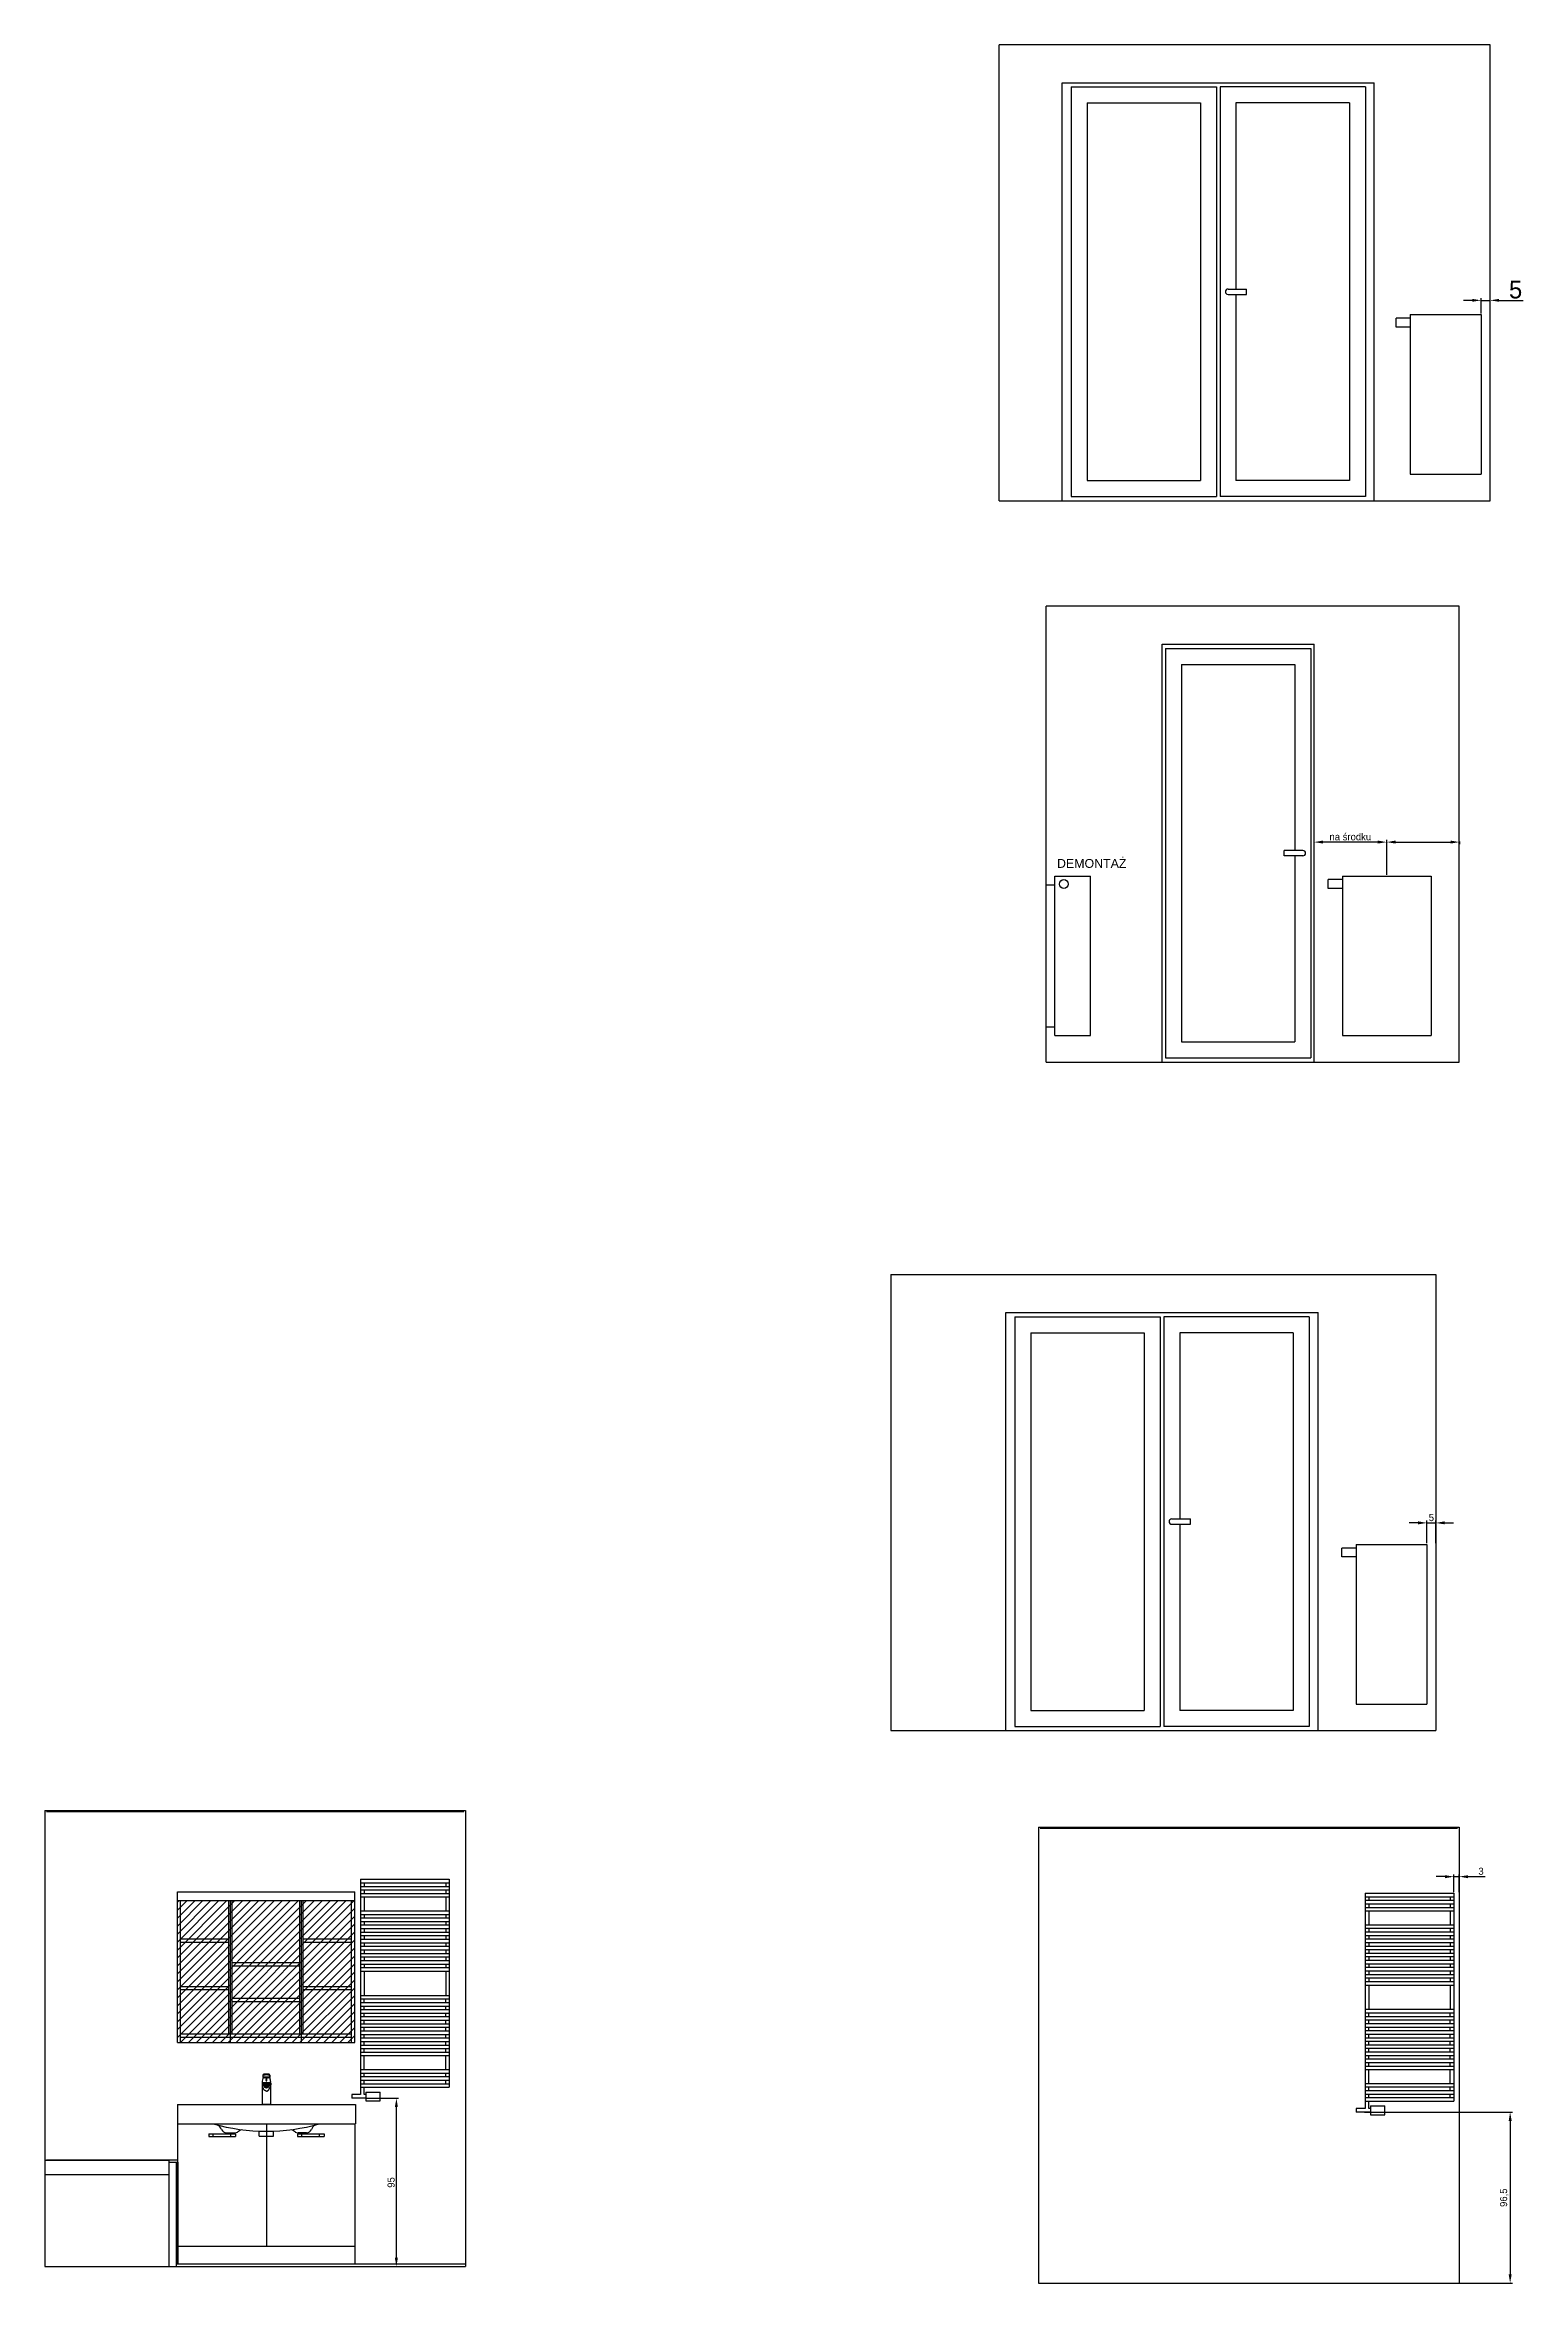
# Model space of a CAD drawing. Header units: millimetres. Extents: x 976 to 9349, y -1578 to 2211.
# Drawn here: x 976 to 1810, y 755 to 2017 of the extents above; entities that cross this region are included whole.
import ezdxf

# ---------------------------------------------------------------- set-up
doc = ezdxf.new("R2010")
doc.units = ezdxf.units.MM
for name, color, linetype in [('Grzejniki', 12, 'Continuous'), ('Meble', 42, 'Continuous'), ('Meble wnętrze', 52, 'Continuous'), ('Okna', 7, 'Continuous'), ('Płytki', 254, 'Continuous'), ('Usunięte', 10, 'Continuous'), ('Wbudowane', 175, 'Continuous'), ('Ściany', 7, 'Continuous')]:
    doc.layers.add(name, color=color, linetype=linetype)
doc.dimstyles.new('ISO-25', dxfattribs={"dimtxt": 4, "dimasz": 5, "dimexe": 1.25, "dimexo": 0.625, "dimgap": 1, "dimtad": 1, "dimtxsty": 'Standard', "dimcen": 2.5, "dimadec": 0, "dimazin": 0, "dimtfac": 1, "dimtmove": 0, "dimatfit": 3, "dimfxl": 1, "dimarcsym": 0})

# ---------------------------------------------------------------- blocks, each defined once
blk = doc.blocks.new('Z$W@#1655')
for p, q in [((0, 231), (0, 0)), ((0, 231), (82, 231)), ((82, 231), (82, 0)), ((84, 231), (84, 0)), ((166, 231), (84, 231)), ((166, 231), (166, 0)), ((9, 222), (73, 222)), ((9, 222), (9, 9)), ((73, 222), (73, 9)), ((93, 222), (93, 117)), ((157, 222), (93, 222)), ((157, 222), (157, 9)), ((88.5, 117), (99, 117)), ((88.5, 114), (99, 114)), ((93, 114), (93, 9)), ((99, 114), (99, 117)), ((0, 0), (82, 0)), ((9, 9), (73, 9)), ((166, 0), (84, 0)), ((157, 9), (93, 9))]:
    blk.add_line(p, q)
blk.add_arc((88.5, 115.5), 1.5, 90, 270)
blk = doc.blocks.new('Z$W@#3602')
for p, q in [((8, 90), (8, 0)), ((8, 90), (48, 90)), ((48, 90), (48, 0)), ((8, 88), (0, 88)), ((0, 83), (0, 88)), ((8, 83), (0, 83)), ((8, 0), (48, 0))]:
    blk.add_line(p, q)
blk = doc.blocks.new('*D40')
at = {"color": 0, "lineweight": -2}
for p, q in [((1780.9, 1873.2), (1775.9, 1873.2)), ((1785.9, 1865.8), (1785.9, 1874.5)), ((1785.9, 1873.2), (1790.9, 1873.2)), ((1790.9, 1865.8), (1790.9, 1874.5)), ((1795.9, 1873.2), (1809.6, 1873.2))]:
    blk.add_line(p, q, dxfattribs=at)
at = {"color": 0}
for points in [[(1780.9, 1872.4), (1780.9, 1874), (1785.9, 1873.2)], [(1795.9, 1874), (1795.9, 1872.4), (1790.9, 1873.2)]]:
    blk.add_solid(points, dxfattribs=at)
at = {"layer": 'Defpoints', "color": 0}
for p in [(1790.9, 1873.2), (1785.9, 1865.2), (1790.9, 1865.2)]:
    blk.add_point(p, dxfattribs=at)
at = {"color": 0, "insert": (1805.3, 1879.2), "char_height": 10, "attachment_point": 5}
blk.add_mtext('5', dxfattribs=at)
blk = doc.blocks.new('Z$W@#32591')
for p, q in [((0, 231), (0, 0)), ((0, 231), (82, 231)), ((82, 231), (82, 0)), ((9, 222), (73, 222)), ((9, 222), (9, 9)), ((73, 222), (73, 117)), ((67, 114), (67, 117)), ((77.5, 117), (67, 117)), ((77.5, 114), (67, 114)), ((73, 114), (73, 9)), ((0, 0), (82, 0)), ((9, 9), (73, 9))]:
    blk.add_line(p, q)
blk.add_arc((77.5, 115.5), 1.5, 270, 90)
blk = doc.blocks.new('Z$W@#27701')
for p, q in [((8, 90), (8, 0)), ((8, 90), (58, 90)), ((58, 90), (58, 0)), ((8, 88), (0, 88)), ((0, 83), (0, 88)), ((8, 83), (0, 83)), ((8, 0), (58, 0))]:
    blk.add_line(p, q)
blk = doc.blocks.new('*D56')
at = {"layer": 'Defpoints', "color": 0}
for p in [(1691.7, 1567.6), (1691.7, 1567.3), (1732.6, 1548.5)]:
    blk.add_point(p, dxfattribs=at)
at = {"layer": 'Płytki', "color": 0, "lineweight": -2}
for p, q in [((1691.7, 1567.9), (1691.7, 1568.9)), ((1727.6, 1567.6), (1696.7, 1567.6)), ((1732.6, 1549.1), (1732.6, 1568.9))]:
    blk.add_line(p, q, dxfattribs=at)
at = {"layer": 'Płytki', "color": 0}
for points in [[(1696.7, 1568.5), (1696.7, 1566.8), (1691.7, 1567.6)], [(1727.6, 1566.8), (1727.6, 1568.5), (1732.6, 1567.6)]]:
    blk.add_solid(points, dxfattribs=at)
at = {"layer": 'Płytki', "color": 0, "insert": (1712.1, 1570.6), "char_height": 4, "attachment_point": 5}
blk.add_mtext('na środku', dxfattribs=at)
blk = doc.blocks.new('Z$W@#900')
for p, q in [((5, 90), (25, 90)), ((5, 0), (5, 90)), ((25, 0), (25, 90)), ((0, 85), (5, 85)), ((0, 5), (5, 5)), ((5, 0), (25, 0))]:
    blk.add_line(p, q)
blk.add_circle((10, 85.5), 2.5)
blk = doc.blocks.new('Z$W@#4041')
for p, q in [((0, 231), (0, 0)), ((0, 231), (82, 231)), ((82, 231), (82, 0)), ((84, 231), (84, 0)), ((166, 231), (84, 231)), ((166, 231), (166, 0)), ((9, 222), (73, 222)), ((9, 222), (9, 9)), ((73, 222), (73, 9)), ((93, 222), (93, 117)), ((157, 222), (93, 222)), ((157, 222), (157, 9)), ((88.5, 117), (99, 117)), ((88.5, 114), (99, 114)), ((93, 114), (93, 9)), ((99, 114), (99, 117)), ((0, 0), (82, 0)), ((9, 9), (73, 9)), ((166, 0), (84, 0)), ((157, 9), (93, 9))]:
    blk.add_line(p, q)
blk.add_arc((88.5, 115.5), 1.5, 90, 270)
blk = doc.blocks.new('Z$W@#467')
for p, q in [((0, 257.2), (307.4, 257.2)), ((0, 257.2), (0, 0)), ((307.4, 257.2), (307.4, 0)), ((65, 0), (65, 235.8)), ((65, 235.8), (241, 235.8)), ((241, 0), (241, 235.8)), ((0, 0), (307.4, 0))]:
    blk.add_line(p, q)
blk = doc.blocks.new('*D78')
at = {"color": 0, "lineweight": -2}
for p, q in [((1750.3, 1183.6), (1745.3, 1183.6)), ((1755.3, 1172.1), (1755.3, 1184.9)), ((1755.3, 1183.6), (1760.3, 1183.6)), ((1760.3, 1172.1), (1760.3, 1184.9)), ((1765.3, 1183.6), (1770.3, 1183.6))]:
    blk.add_line(p, q, dxfattribs=at)
at = {"color": 0}
for points in [[(1750.3, 1182.8), (1750.3, 1184.5), (1755.3, 1183.6)], [(1765.3, 1184.5), (1765.3, 1182.8), (1760.3, 1183.6)]]:
    blk.add_solid(points, dxfattribs=at)
at = {"layer": 'Defpoints', "color": 0}
for p in [(1760.3, 1183.6), (1755.3, 1171.5), (1760.3, 1171.5)]:
    blk.add_point(p, dxfattribs=at)
at = {"color": 0, "insert": (1757.8, 1186.6), "char_height": 4, "attachment_point": 5}
blk.add_mtext('5', dxfattribs=at)
blk = doc.blocks.new('Z$W@#24350')
for p, q in [((5, 125), (5, 3.5)), ((5, 125), (55, 125)), ((5, 123), (55, 123)), ((5, 121), (55, 121)), ((5, 119), (55, 119)), ((5, 117), (55, 117)), ((5, 115), (55, 115)), ((5, 115), (55, 115)), ((7, 123), (7, 121)), ((7, 119), (7, 117)), ((7, 115), (7, 107.2)), ((53, 123), (53, 121)), ((53, 119), (53, 117)), ((53, 115), (53, 107.2)), ((55, 125), (55, 7.7)), ((5, 107.2), (55, 107.2)), ((5, 105.2), (55, 105.2)), ((5, 103.2), (55, 103.2)), ((5, 101.2), (55, 101.2)), ((7, 105.2), (7, 103.2)), ((7, 101.2), (7, 99.2)), ((53, 105.2), (53, 103.2)), ((53, 101.2), (53, 99.2)), ((5, 99.2), (55, 99.2)), ((5, 97.2), (55, 97.2)), ((5, 97.2), (55, 97.2)), ((5, 95.2), (55, 95.2)), ((5, 93.2), (55, 93.2)), ((5, 91.2), (55, 91.2)), ((5, 89.2), (55, 89.2)), ((5, 89.2), (55, 89.2)), ((7, 97.2), (7, 95.2)), ((7, 93.2), (7, 91.2)), ((7, 89.2), (7, 87.2)), ((53, 97.2), (53, 95.2)), ((53, 93.2), (53, 91.2)), ((53, 89.2), (53, 87.2)), ((5, 87.2), (55, 87.2)), ((5, 85.2), (55, 85.2)), ((5, 83.2), (55, 83.2)), ((5, 81.2), (55, 81.2)), ((5, 81.2), (55, 81.2)), ((5, 79.2), (55, 79.2)), ((5, 77.2), (55, 77.2)), ((7, 85.2), (7, 83.2)), ((7, 81.2), (7, 79.2)), ((7, 77.2), (7, 75.2)), ((53, 85.2), (53, 83.2)), ((53, 81.2), (53, 79.2)), ((53, 77.2), (53, 75.2)), ((5, 75.2), (55, 75.2)), ((5, 73.2), (55, 73.2)), ((7, 73.2), (7, 59.5)), ((53, 73.2), (53, 59.5)), ((5, 59.5), (55, 59.5)), ((5, 57.5), (55, 57.5)), ((5, 55.5), (55, 55.5)), ((5, 53.5), (55, 53.5)), ((5, 51.5), (55, 51.5)), ((5, 51.5), (55, 51.5)), ((7, 55.5), (7, 57.5)), ((7, 51.5), (7, 53.5)), ((53, 55.5), (53, 57.5)), ((53, 51.5), (53, 53.5)), ((5, 49.5), (55, 49.5)), ((5, 47.5), (55, 47.5)), ((5, 45.5), (55, 45.5)), ((5, 43.5), (55, 43.5)), ((5, 43.5), (55, 43.5)), ((5, 41.5), (55, 41.5)), ((5, 39.5), (55, 39.5)), ((7, 47.5), (7, 49.5)), ((7, 43.5), (7, 45.5)), ((7, 39.5), (7, 41.5)), ((53, 47.5), (53, 49.5)), ((53, 43.5), (53, 45.5)), ((53, 39.5), (53, 41.5)), ((5, 37.5), (55, 37.5)), ((5, 35.5), (55, 35.5)), ((5, 35.5), (55, 35.5)), ((5, 33.5), (55, 33.5)), ((5, 31.5), (55, 31.5)), ((5, 29.5), (55, 29.5)), ((5, 27.5), (55, 27.5)), ((5, 25.5), (55, 25.5)), ((7, 35.5), (7, 37.5)), ((7, 31.5), (7, 33.5)), ((7, 27.5), (7, 29.5)), ((7, 17.7), (7, 25.5)), ((53, 35.5), (53, 37.5)), ((53, 31.5), (53, 33.5)), ((53, 27.5), (53, 29.5)), ((53, 17.7), (53, 25.5)), ((5, 17.7), (55, 17.7)), ((5, 17.7), (55, 17.7)), ((5, 15.7), (55, 15.7)), ((5, 13.7), (55, 13.7)), ((7, 13.7), (7, 15.7)), ((53, 13.7), (53, 15.7)), ((0, 3.5), (0, 1.5)), ((5, 3.5), (0, 3.5)), ((8, 1.5), (0, 1.5)), ((5, 11.7), (55, 11.7)), ((5, 9.7), (55, 9.7)), ((5, 7.7), (55, 7.7)), ((7, 9.7), (7, 11.7)), ((7, 3.5), (7, 7.7)), ((8, 3.5), (7, 3.5)), ((8, 5), (16, 5)), ((8, 5), (8, 0)), ((8, 0), (16, 0)), ((8, 0), (16, 0)), ((16, 0), (16, 5)), ((53, 9.7), (53, 11.7))]:
    blk.add_line(p, q)
blk = doc.blocks.new('Z$W@#2421')
for p, q in [((0, 257.2), (237.3, 257.2)), ((0, 257.2), (0, 0)), ((237.3, 257.2), (237.3, 0)), ((0, 0), (237.3, 0))]:
    blk.add_line(p, q)
blk = doc.blocks.new('*D96')
at = {"color": 0, "lineweight": -2}
for p, q in [((1720.1, 851.3), (1803.5, 851.3)), ((1802.2, 846.3), (1802.2, 759.8)), ((1720.1, 754.8), (1803.5, 754.8))]:
    blk.add_line(p, q, dxfattribs=at)
at = {"color": 0}
for points in [[(1803.1, 846.3), (1801.4, 846.3), (1802.2, 851.3)], [(1801.4, 759.8), (1803.1, 759.8), (1802.2, 754.8)]]:
    blk.add_solid(points, dxfattribs=at)
at = {"layer": 'Defpoints', "color": 0}
for p in [(1719.5, 851.3), (1719.5, 754.8), (1802.2, 754.8)]:
    blk.add_point(p, dxfattribs=at)
at = {"color": 0, "insert": (1798.9, 803), "char_height": 4, "attachment_point": 5, "rotation": 90}
blk.add_mtext('96,5', dxfattribs=at)
blk = doc.blocks.new('*D98')
at = {"color": 0, "lineweight": -2}
for p, q in [((1770.5, 975.4), (1770.5, 985.3)), ((1773.5, 975.4), (1773.5, 985.3)), ((1765.5, 984.1), (1760.5, 984.1)), ((1770.5, 984.1), (1773.5, 984.1)), ((1778.5, 984.1), (1788.1, 984.1))]:
    blk.add_line(p, q, dxfattribs=at)
at = {"color": 0}
for points in [[(1765.5, 983.2), (1765.5, 984.9), (1770.5, 984.1)], [(1778.5, 984.9), (1778.5, 983.2), (1773.5, 984.1)]]:
    blk.add_solid(points, dxfattribs=at)
at = {"layer": 'Defpoints', "color": 0}
for p in [(1770.5, 974.8), (1773.5, 984.1), (1773.5, 974.8)]:
    blk.add_point(p, dxfattribs=at)
at = {"color": 0, "insert": (1785.8, 987.1), "char_height": 4, "attachment_point": 5}
blk.add_mtext('3', dxfattribs=at)
blk = doc.blocks.new('*D516')
at = {"layer": 'Defpoints', "color": 0}
for p in [(1773.6, 1568.7), (1773.6, 1567.6), (1732.6, 1548.5)]:
    blk.add_point(p, dxfattribs=at)
at = {"layer": 'Płytki', "color": 0, "lineweight": -2}
for p, q in [((1732.6, 1549.1), (1732.6, 1568.9)), ((1737.6, 1567.6), (1768.6, 1567.6)), ((1773.6, 1568), (1773.6, 1566.4))]:
    blk.add_line(p, q, dxfattribs=at)
at = {"layer": 'Płytki', "color": 0}
for points in [[(1737.6, 1568.5), (1737.6, 1566.8), (1732.6, 1567.6)], [(1768.6, 1566.8), (1768.6, 1568.5), (1773.6, 1567.6)]]:
    blk.add_solid(points, dxfattribs=at)
blk = doc.blocks.new('Z$W@#25874')
for p, q in [((0, 18), (0, 7)), ((0, 18), (100.5, 18)), ((100.5, 18), (100.5, 7)), ((0, 7), (100.5, 7)), ((27.7, 2), (32.4, 2)), ((46.2, 0), (46.2, 2.9)), ((46.2, 0), (54.2, 0)), ((50, 7), (50.5, 7)), ((54.2, 0), (54.2, 2.9)), ((72.8, 2), (68.1, 2))]:
    blk.add_line(p, q)
for centre, radius, start, end in [((50.2, 113.5), 110.6, 254.2627, 285.7373), ((20.2, 2), 5, 22.0243, 59.8717), ((27.7, 5), 3, 202.0243, 270), ((32.4, 5), 3, 270, 301.4397), ((50.1, -24.1), 31.1, 116.4959, 121.4397), ((50.4, -24.1), 31.1, 58.5603, 63.5041), ((68.1, 5), 3, 238.5603, 270), ((72.8, 5), 3, 270, 337.9757), ((80.2, 2), 5, 120.1283, 157.9757)]:
    blk.add_arc(centre, radius, start, end)
blk = doc.blocks.new('Z$W@#4827')
h = blk.add_hatch()
h.set_pattern_fill('ANSI31', color=256, style=0)
h.set_pattern_definition([(45, (-1842.8256, -1169.4944), (-2.245064, 2.245064), [])])
h.paths.add_polyline_path([(70, 0), (70, 80), (30, 80), (30, 0)])
h.paths.add_polyline_path([(0, 0), (30, 0), (30, 80), (0, 80)])
h.paths.add_polyline_path([(100, 0), (100, 80), (70, 80), (70, 0)])
for p, q in [((0, 0), (0, 85)), ((0, 85), (100, 85)), ((0, 80), (100, 80)), ((30, 0), (30, 80)), ((70, 0), (70, 80)), ((100, 0), (100, 85)), ((0, 0), (100, 0))]:
    blk.add_line(p, q)
blk = doc.blocks.new('Z$W@#29170')
for p, q in [((0, 0), (0, 79)), ((0, 79), (100, 79)), ((50, 79), (50, 10)), ((100, 0), (100, 79)), ((17.5, 73.35), (32.5, 73.35)), ((17.5, 73.35), (17.5, 71.85)), ((17.5, 71.85), (32.5, 71.85)), ((20, 71.85), (20, 73.35)), ((30, 71.85), (30, 73.35)), ((32.5, 73.35), (32.5, 71.85)), ((67.5, 73.35), (82.5, 73.35)), ((67.5, 73.35), (67.5, 71.85)), ((67.5, 71.85), (82.5, 71.85)), ((70, 71.85), (70, 73.35)), ((80, 71.85), (80, 73.35)), ((82.5, 73.35), (82.5, 71.85)), ((0, 10), (100, 10)), ((0, 0), (100, 0))]:
    blk.add_line(p, q)
blk = doc.blocks.new('Z$W@#28464')
for p, q in [((0, 0), (0, 85)), ((0, 85), (100, 85)), ((0, 80), (100, 80)), ((1.8, 0), (1.8, 80)), ((29.1, 4.8), (29.1, 80)), ((30.9, 4.8), (30.9, 80)), ((69.1, 4.8), (69.1, 80)), ((70.9, 4.8), (70.9, 80)), ((98.2, 0), (98.2, 80)), ((100, 0), (100, 85)), ((1.8, 58.4), (29.1, 58.4)), ((1.8, 56.6), (29.1, 56.6)), ((70.9, 58.4), (98.2, 58.4)), ((70.9, 56.6), (98.2, 56.6)), ((30.9, 45), (69.1, 45)), ((30.9, 43.2), (69.1, 43.2)), ((1.8, 31.6), (29.1, 31.6)), ((1.8, 29.8), (29.1, 29.8)), ((70.9, 31.6), (98.2, 31.6)), ((70.9, 29.8), (98.2, 29.8)), ((30.9, 24.9), (69.1, 24.9)), ((30.9, 23.1), (69.1, 23.1)), ((0, 0), (1.8, 0)), ((1.8, 4.8), (98.2, 4.8)), ((1.8, 3), (98.2, 3)), ((98.2, 0), (100, 0))]:
    blk.add_line(p, q)
blk = doc.blocks.new('Z$W@#20518')
for p, q in [((0.6, 16.5), (0.7, 16.8)), ((0.7, 16.8), (0.6, 16.5)), ((0.6, 16.5), (0.6, 16.5)), ((4.4, 16.5), (4.3, 16.8)), ((4.4, 16.5), (4.3, 16.8)), ((4.4, 16.5), (4.4, 16.5)), ((4.9, 12.5), (4.4, 15.4)), ((0, 11.9), (0, 11.9)), ((0, 12), (0, 12)), ((0, 11.9), (0, 11)), ((0, 11), (0, 0)), ((5, 0), (0, 0)), ((0.1, 12.3), (0.1, 12.3)), ((0.1, 11.9), (0.1, 11)), ((0.2, 12), (0.6, 12)), ((0.6, 11.9), (0.6, 11.9)), ((2.5, 11.9), (0.6, 11.9)), ((0.6, 12), (4.4, 12)), ((0.6, 11), (0.6, 11.9)), ((4.4, 11.7), (0.6, 11.7)), ((0.6, 11.5), (0.9, 11.5)), ((0.6, 11.5), (0.9, 11.5)), ((1.8, 11.4), (0.6, 11.4)), ((1.9, 11.4), (0.6, 11.4)), ((1.3, 10.5), (1.3, 10.2)), ((1.5, 11.1), (1.4, 11.1)), ((1.4, 10.1), (1.4, 10.4)), ((1.4, 10.1), (1.4, 10.1)), ((1.4, 9.7), (1.4, 10.1)), ((1.6, 10), (1.6, 9.8)), ((1.9, 9.8), (1.6, 9.8)), ((1.9, 9.8), (1.6, 9.8)), ((1.9, 9.9), (1.7, 9.9)), ((1.9, 9.9), (1.7, 9.9)), ((1.7, 9.7), (1.7, 9.8)), ((1.9, 9.8), (1.7, 9.7)), ((1.9, 9.8), (1.7, 9.7)), ((1.7, 9.6), (1.7, 9.6)), ((2, 9.9), (1.8, 10)), ((2, 9.9), (1.8, 10)), ((1.8, 9.7), (1.8, 9.7)), ((1.9, 9.7), (1.8, 9.7)), ((1.9, 9.7), (1.8, 9.7)), ((1.9, 9.9), (1.9, 10)), ((2.1, 10), (1.9, 10)), ((2.1, 10), (1.9, 10)), ((1.9, 9.8), (1.9, 9.9)), ((1.9, 9.8), (1.9, 9.8)), ((1.9, 9.6), (1.9, 9.7)), ((2, 9.7), (1.9, 9.6)), ((2, 9.6), (1.9, 9.6)), ((2, 9.9), (2, 10)), ((2.2, 9.8), (2, 9.7)), ((2, 9.8), (2, 9.7)), ((2.2, 9.8), (2, 9.8)), ((2.2, 9.8), (2, 9.8)), ((2.1, 10), (2.1, 10.1)), ((2.2, 10), (2.1, 10.1)), ((2.2, 10), (2.1, 10.1)), ((2.3, 9.9), (2.1, 9.9)), ((2.3, 9.9), (2.1, 9.9)), ((2.2, 9.8), (2.1, 9.7)), ((2.1, 9.6), (2.1, 9.6)), ((2.2, 9.6), (2.1, 9.6)), ((2.2, 9.6), (2.1, 9.5)), ((2.2, 10), (2.2, 10.1)), ((2.3, 9.9), (2.2, 10)), ((2.2, 9.9), (2.2, 9.8)), ((2.2, 9.8), (2.2, 9.7)), ((2.2, 9.8), (2.2, 9.8)), ((2.3, 9.7), (2.2, 9.7)), ((2.3, 10.1), (2.3, 10.1)), ((2.3, 10.1), (2.3, 10.1)), ((2.3, 10.1), (2.3, 10.1)), ((2.3, 10), (2.3, 9.9)), ((2.4, 9.9), (2.3, 10)), ((2.4, 9.7), (2.3, 9.7)), ((2.3, 9.5), (2.3, 9.6)), ((2.3, 9.6), (2.3, 9.5)), ((2.3, 9.6), (2.3, 9.5)), ((2.4, 10), (2.4, 9.9)), ((2.4, 9.9), (2.4, 9.8)), ((2.4, 9.9), (2.5, 9.9)), ((2.4, 9.8), (2.4, 9.8)), ((4.4, 11.9), (2.5, 11.9)), ((2.5, 10.1), (2.5, 10.1)), ((2.5, 10.1), (2.5, 10.1)), ((2.5, 9.9), (2.5, 10)), ((2.5, 9.9), (2.5, 10)), ((2.5, 9.9), (2.5, 9.9)), ((2.6, 9.9), (2.5, 9.9)), ((2.5, 9.9), (2.5, 9.9)), ((2.5, 9.8), (2.5, 9.8)), ((2.5, 9.8), (2.5, 9.8)), ((2.5, 9.7), (2.5, 9.6)), ((2.5, 9.7), (2.5, 9.6)), ((2.5, 9.6), (2.5, 9.5)), ((2.5, 9.6), (2.5, 9.5)), ((2.6, 10), (2.6, 9.9)), ((2.6, 9.9), (2.7, 10)), ((2.6, 9.9), (2.6, 9.8)), ((2.6, 9.8), (2.6, 9.8)), ((2.6, 9.7), (2.7, 9.7)), ((2.7, 10.1), (2.7, 10.1)), ((2.7, 10.1), (2.7, 10.1)), ((2.7, 10.1), (2.7, 10.1)), ((2.7, 9.9), (2.8, 10)), ((2.7, 10), (2.7, 9.9)), ((2.7, 9.9), (2.9, 9.9)), ((2.7, 9.9), (2.9, 9.9)), ((2.7, 9.8), (2.9, 9.7)), ((2.7, 9.7), (2.8, 9.7)), ((2.7, 9.5), (2.7, 9.6)), ((2.7, 9.6), (2.7, 9.5)), ((2.7, 9.6), (2.7, 9.5)), ((2.8, 10), (2.9, 10.1)), ((2.8, 10), (2.9, 10.1)), ((2.8, 10), (2.8, 10.1)), ((2.8, 9.9), (2.8, 9.8)), ((2.8, 9.8), (3, 9.8)), ((2.8, 9.8), (3, 9.8)), ((2.8, 9.8), (3, 9.7)), ((2.8, 9.8), (2.8, 9.7)), ((2.8, 9.8), (2.8, 9.8)), ((2.8, 9.6), (2.9, 9.5)), ((2.8, 9.6), (2.9, 9.6)), ((2.9, 10), (2.9, 10.1)), ((2.9, 10), (3.1, 10)), ((2.9, 10), (3.1, 10)), ((2.9, 9.6), (2.9, 9.6)), ((3, 9.9), (3.2, 10)), ((3, 9.9), (3.2, 10)), ((3, 9.9), (3, 10)), ((3, 9.8), (3, 9.7)), ((3, 9.7), (3.1, 9.6)), ((3, 9.6), (3.1, 9.6)), ((4.4, 11.4), (3.1, 11.4)), ((3.1, 9.9), (3.1, 10)), ((3.1, 9.9), (3.3, 9.9)), ((3.1, 9.9), (3.3, 9.9)), ((3.1, 9.8), (3.1, 9.9)), ((3.1, 9.8), (3.3, 9.8)), ((3.1, 9.8), (3.3, 9.8)), ((3.1, 9.8), (3.3, 9.7)), ((3.1, 9.8), (3.3, 9.7)), ((3.1, 9.8), (3.1, 9.8)), ((3.1, 9.7), (3.2, 9.7)), ((3.1, 9.7), (3.2, 9.7)), ((3.1, 9.6), (3.1, 9.7)), ((4.4, 11.4), (3.2, 11.4)), ((3.2, 9.7), (3.2, 9.7)), ((3.3, 9.7), (3.3, 9.8)), ((3.3, 9.6), (3.3, 9.6)), ((3.4, 9.8), (3.4, 10)), ((3.6, 11.1), (3.5, 11.1)), ((3.6, 10.1), (3.6, 10.4)), ((3.6, 10.1), (3.6, 10.1)), ((3.6, 9.7), (3.6, 10.1)), ((3.7, 10.2), (3.7, 10.5)), ((3.9, 11.6), (4, 11.6)), ((4.1, 11.5), (4.4, 11.5)), ((4.1, 11.5), (4.4, 11.5)), ((4.4, 12), (4.8, 12)), ((4.4, 11.9), (4.4, 11.9)), ((4.4, 11), (4.4, 11.9)), ((4.9, 12.3), (4.9, 12.3)), ((4.9, 11.9), (4.9, 11)), ((5, 12), (5, 12)), ((5, 11), (5, 11.9)), ((5, 11.9), (5, 11.9)), ((5, 0), (5, 11))]:
    blk.add_line(p, q)
for centre, radius, start, end in [((0.7, 16.5), 0.0495, 171.0221, 179.4698), ((-80.5, 16.9), 81.1, 359.1901, 359.7284), ((-8, 16), 8.62, 356.5795, 358.6095), ((0.4, 15.4), 0.183, 347.1801, 359.8156), ((-196.3, 17.9), 197, 359.3672, 359.589), ((2.5, 50.9), 35.3, 267.0452, 270.0066), ((2.5, 50.9), 35.3, 269.9945, 272.9537), ((200.5, 17.8), 196.1, 180.394, 180.6168), ((4.3, 16.5), 0.0495, 0.7416, 8.978), ((190.1, 17.8), 185.8, 180.3933, 180.6284), ((12.2, 15.9), 7.87, 181.2674, 183.5083), ((4.6, 15.4), 0.235, 180.3966, 192.3432), ((0.7, 12.4), 0.618, 167.9971, 176.8535), ((0.5, 12.4), 0.511, 175.5338, 184.209), ((0, 12), 0.0459, 106.5926, 184.5187), ((2.5, 11.4), 2.45, 158.5015, 164.8573), ((0.2, 11.9), 0.0485, 91.869, 181.7561), ((0.3, -47.3), 58.3, 89.823, 90.138), ((0.5, 11), 0.0484, 181.906, 193.6818), ((0.6, 11.5), 0.1, 270, 311.4096), ((1.2, 470), 459, 269.9307, 270.1679), ((1.3, -167.2), 178.2, 89.6193, 90.233), ((2.5, 12.3), 2.32, 215.0915, 218.1672), ((2.5, 12.3), 2.32, 218.1672, 220.098), ((2.5, 12.3), 2.32, 220.098, 222.7031), ((2.5, 12.3), 2.32, 222.7031, 232.7215), ((1.1, 11.4), 0.2, 93, 178.1439), ((1.1, 11.4), 0.2, 177.6713, 179.9994), ((1.1, 11.2), 0.2, 180, 194.1616), ((1.1, 11.2), 0.2, 180.1819, 180.6505), ((1.1, 11.2), 0.2, 192.8648, 194.4052), ((2.5, 12.3), 2.32, 232.7215, 239.0421), ((1.8, 9.8), 0.119, 178.2011, 181.7989), ((2, 9.8), 0.0878, 177.554, 180), ((3.6, -81.2), 92.2, 89.4809, 90.6667), ((2.5, 8.4), 1.67, 89.6565, 90.3435), ((2.5, 9.2), 0.733, 88.6316, 91.3684), ((2.5, 11), 1.4, 269.2842, 270.7158), ((2.5, 11.8), 2.27, 269.7475, 270.2525), ((3, 9.8), 0.0878, 0, 2.446), ((3.2, 9.8), 0.119, 358.2011, 1.7989), ((2.5, 12.3), 2.32, 300.9571, 305.2578), ((2.5, 12.3), 2.32, 305.2578, 307.278), ((3.9, 11.4), 0.2, 1.8561, 87), ((2.5, 12.3), 2.32, 307.278, 317.2965), ((3.9, 11.4), 0.2, 359.9904, 2.3287), ((3.9, 11.2), 0.2, 320.6652, 360), ((2.5, 12.3), 2.32, 317.2965, 319.9523), ((4.4, 11.5), 0.1, 228.5904, 270), ((2.5, 12.3), 2.32, 321.7065, 324.9085), ((2.5, 12.3), 2.32, 319.9523, 321.7065), ((4.4, 11), 0.0484, 324.8089, 0.3249), ((4.4, 11), 0.0415, 326.9045, 355.9878), ((4.5, 11), 0.049, 346.3516, 358.037), ((4.8, -276.9), 287.9, 89.981, 90.0448), ((2.5, 11.4), 2.45, 15.1427, 21.4985), ((4.9, 8), 3.96, 88.9415, 90.9118), ((4.8, 11.9), 0.049, 358.7771, 87.5479), ((4.3, 12.4), 0.615, 3.2103, 11.9569), ((4.9, 11.9), 0.0498, 69.8781, 89.9914), ((4.5, 12.4), 0.508, 355.8532, 4.7737), ((5, 12), 0.046, 355.5708, 73.4198)]:
    blk.add_arc(centre, radius, start, end)
for centre, major_axis, ratio, start_param, end_param in [((2.5, 13.7), (0, -0.372), 0.900028, 1.570796, 4.712389), ((0, 11.9), (0.0353, -0.0355), 0.997523, 2.36032, 2.673084), ((2.5, 12.2), (-2.43, 0), 0.026177, 3.381498, 6.04328), ((2.5, 10.9), (-1.2, 0), 0.374607, 3.410231, 6.014782), ((2.5, 9.6), (1.18, -0.7), 0.283658, 2.906058, 3.71371), ((2.5, 11), (1.12, 0), 0.374607, 0.032033, 3.10956), ((2.5, 11.1), (1.15, 0), 0.374607, 3.141593, 3.216053), ((2.5, 9.9), (-1.19, 0), 0.374607, 3.545419, 5.879359), ((2.5, 9.8), (-1.07, 0), 0.374607, 5.195623, 6.283185), ((2.5, 9.8), (-1.07, 0), 0.374607, 0, 4.240349), ((2.5, 9.9), (1.19, 0), 0.374607, 3.530354, 3.916702), ((2.5, 11), (1.12, 0), 0.374607, 0.415914, 2.725679), ((2.5, 10.8), (-1.2, 0), 0.374607, 3.710852, 5.713971), ((2.5, 9.8), (-1.08, 0), 0.374607, 0.388292, 2.765558), ((2.5, 10.1), (-0.939, 0), 0.374607, 0.258502, 0.287956), ((2.5, 9.8), (-0.85, 0), 0.374607, 6.033151, 6.27142), ((2.5, 9.8), (-0.85, 0), 0.374607, 0.011765, 0.250034), ((2.5, 10.7), (1.12, 0), 0.374607, 0.738329, 2.403507), ((2.5, 9.8), (-0.85, 0), 0.374607, -0.273564, -0.250034), ((2.5, 9.8), (-0.85, 0), 0.374607, -0.38943, -0.273564), ((2.5, 9.8), (-0.85, 0), 0.374607, 0.250034, 0.273564), ((2.5, 9.8), (-0.85, 0), 0.374607, 0.273564, 0.511834), ((2.5, 10.7), (1.2, 0), 0.374607, 0.951584, 2.188942), ((2.5, 9.8), (-0.85, 0), 0.374607, 0.511834, 0.535364), ((2.5, 9.8), (-0.85, 0), 0.374607, 0.535364, 0.773633), ((2.5, 10.6), (-1.19, 0), 0.374607, 4.196659, 5.226976), ((2.5, 9.8), (-0.625, 0), 0.374607, -0.2778, -0.245799), ((2.5, 9.8), (-0.85, 0), 0.374607, 0.773633, 0.797163), ((2.5, 9.8), (-0.85, 0), 0.374607, 0.797163, 1.035433), ((2.5, 9.8), (-1.07, 0), 0.374607, 4.240349, 5.195623), ((2.5, 9.8), (-0.625, 0), 0.374607, -0.539599, -0.507598), ((2.5, 9.8), (-0.525, 0), 0.374607, 0.490259, 0.556938), ((2.5, 9.8), (-0.625, 0), 0.374607, -0.801399, -0.769397), ((2.5, 9.8), (-0.85, 0), 0.374607, 1.035433, 1.058963), ((2.5, 9.8), (-0.85, 0), 0.374607, 1.058963, 1.297232), ((2.5, 9.8), (-0.625, 0), 0.374607, -1.063198, -1.031197), ((2.5, 9.8), (0.275, 0), 0.374607, 3.077913, 3.141593), ((2.5, 9.8), (-0.525, 0), 0.374607, 1.013858, 1.080537), ((2.5, 9.8), (-0.625, 0), 0.374607, -1.324998, -1.292996), ((2.5, 9.8), (-0.275, 0), 0.374607, -0.587278, -0.459919), ((2.5, 9.8), (-0.275, 0), 0.374607, -1.110877, -0.983518), ((2.5, 9.8), (-0.85, 0), 0.374607, 1.297232, 1.320762), ((2.5, 9.8), (-0.85, 0), 0.374607, 1.320762, 1.559031), ((2.5, 9.8), (-0.052, 0), 0.374607, 5.257664, 6.261509), ((2.5, 9.8), (0.052, 0), 0.374607, 0.021676, 1.025521), ((2.5, 9.8), (-0.215, 0), 0.374607, 1.454254, 1.687339), ((2.5, 9.8), (0.85, 0), 0.374607, 4.724154, 4.962423), ((2.5, 9.8), (0.275, 0), 0.374607, 0.983518, 1.110877), ((2.5, 9.8), (0.625, 0), 0.374607, 1.292996, 1.324998), ((2.5, 9.8), (0.275, 0), 0.374607, 0.459919, 0.587278), ((2.5, 9.8), (0.525, 0), 0.374607, -1.080537, -1.013858), ((2.5, 9.8), (0.85, 0), 0.374607, -1.320762, -1.297232), ((2.5, 9.8), (0.85, 0), 0.374607, -1.297232, -1.058963), ((2.5, 9.8), (0.625, 0), 0.374607, 1.031197, 1.063198), ((2.5, 9.8), (-0.275, 0), 0.374607, 3.141593, 3.205272), ((2.5, 9.8), (0.625, 0), 0.374607, 0.769397, 0.801399), ((2.5, 9.8), (0.525, 0), 0.374607, -0.556938, -0.490259), ((2.5, 9.8), (0.85, 0), 0.374607, -1.058963, -1.035433), ((2.5, 9.8), (0.85, 0), 0.374607, -1.035433, -0.797163), ((2.5, 9.8), (0.625, 0), 0.374607, 0.507598, 0.539599), ((2.5, 9.8), (0.625, 0), 0.374607, 0.245799, 0.2778), ((2.5, 9.8), (0.85, 0), 0.374607, -0.773633, -0.535364), ((2.5, 9.8), (0.85, 0), 0.374607, -0.797163, -0.773633), ((2.5, 9.8), (0.85, 0), 0.374607, -0.535364, -0.511834), ((2.5, 9.8), (0.85, 0), 0.374607, -0.511834, -0.273564), ((2.5, 9.8), (0.85, 0), 0.374607, 0.250034, 0.273564), ((2.5, 9.8), (0.85, 0), 0.374607, 0.273564, 0.38943), ((2.5, 9.8), (0.85, 0), 0.374607, 0.011765, 0.250034), ((2.5, 9.8), (0.85, 0), 0.374607, 6.033151, 6.27142), ((2.5, 9.9), (1.19, 0), 0.374607, -0.775109, -0.388761), ((2.5, 9.8), (0.85, 0), 0.374607, -0.273564, -0.250034), ((2.5, 10.1), (0.939, 0), 0.374607, -0.287956, -0.258434), ((2.5, 11.1), (1.15, 0), 0.374607, 6.208725, 6.283185), ((2.5, 9.6), (-1.18, -0.7), 0.283658, 2.569475, 3.377127), ((4.9, 11.9), (-0.0353, -0.0356), 0.994209, 3.612256, 3.92506)]:
    blk.add_ellipse(centre, major_axis=major_axis, ratio=ratio, start_param=start_param, end_param=end_param)
for major_axis in [(-1.01, 0), (0.9, 0), (-0.87, 0), (0.625, 0), (-0.525, 0), (-0.275, 0), (-0.215, 0), (-0.052, 0)]:
    blk.add_ellipse((2.5, 9.8), major_axis=major_axis, ratio=0.374607)
for points in [[(0.6, 15.4), (0.4, 14.4), (0.2, 13.4), (0, 12.4)], [(0.6, 16.5), (0.6, 16.5), (0.6, 16.5), (0.6, 16.5)], [(4.4, 16.5), (4.4, 16.5), (4.4, 16.5), (4.4, 16.5)], [(5, 12.4), (4.8, 13.4), (4.6, 14.4), (4.4, 15.4)], [(0.1, 12.3), (0.1, 12.3), (0.1, 12.3), (0.1, 12.3)], [(0.6, 11), (0.6, 11), (0.6, 11), (0.6, 11)], [(0.9, 11.2), (0.9, 11.2), (0.9, 11.2), (0.9, 11.2)], [(4.1, 11.2), (4.1, 11.2), (4.1, 11.2), (4.1, 11.2)], [(4.1, 11), (4.1, 11), (4.1, 11), (4.1, 11)], [(4.4, 11), (4.4, 11), (4.4, 11), (4.4, 11)], [(4.9, 12.3), (4.9, 12.3), (4.9, 12.3), (4.9, 12.3)]]:
    blk.add_open_spline(points, degree=3)
for points, degree, knots in [([(0.6, 16.5), (0.6, 16.5), (0.7, 16.6), (0.8, 16.6), (0.9, 16.6), (1, 16.7), (1.1, 16.7), (1.4, 16.7), (1.6, 16.7), (2, 16.8), (2.3, 16.8), (2.6, 16.8), (2.7, 16.8), (3, 16.8), (3.1, 16.8), (3.3, 16.8), (3.4, 16.7), (3.6, 16.7), (3.7, 16.7), (3.9, 16.7), (4, 16.7), (4.1, 16.6), (4.2, 16.6), (4.3, 16.6), (4.3, 16.6), (4.3, 16.5), (4.4, 16.5), (4.4, 16.5)], 3, [0.0026707, 0.0026707, 0.0026707, 0.0026707, 0.125, 0.125, 0.1875, 0.1875, 0.25, 0.25, 0.375, 0.375, 0.5, 0.5, 0.5625, 0.5625, 0.625, 0.625, 0.6875, 0.6875, 0.75, 0.75, 0.8125, 0.8125, 0.875, 0.875, 0.9375, 0.9375, 0.9973776, 0.9973776, 0.9973776, 0.9973776]), ([(0.7, 15.7), (0.7, 15.6), (0.7, 15.6), (0.6, 15.5), (0.6, 15.5), (0.6, 15.4)], 3, [0, 0, 0, 0, 0.5, 0.5, 0.9501233, 0.9501233, 0.9501233, 0.9501233]), ([(2.5, 14.8), (2.5, 14.8), (2.5, 14.8), (2.3, 14.8), (2.1, 14.8), (1.9, 14.9), (1.7, 14.9), (1.5, 14.9), (1.3, 15), (1.1, 15), (0.8, 15.1), (0.7, 15.2), (0.7, 15.3), (0.6, 15.3), (0.6, 15.3), (0.6, 15.4)], 3, [0, 0, 0, 0, 0.0001601, 0.013885, 0.1383322, 0.2007896, 0.2632471, 0.3259081, 0.388569, 0.5140823, 0.6397244, 0.7652065, 0.8244941, 0.8832568, 0.9325315, 0.9325315, 0.9325315, 0.9325315]), ([(0.6, 15.4), (0.6, 15.4), (0.6, 15.4), (0.6, 15.4), (0.6, 15.4)], 3, [0.93253152, 0.93253152, 0.93253152, 0.93253152, 0.94179482, 0.97733394, 0.97733394, 0.97733394, 0.97733394]), ([(1.8, 17.1), (1.8, 17.1), (1.8, 17.1), (1.7, 17.1), (1.6, 17), (1.5, 17), (1.5, 17), (1.4, 17), (1.3, 17), (1.3, 17), (1.2, 17), (1.2, 17), (1.1, 17), (1, 17), (1, 17), (1, 16.9), (0.9, 16.9), (0.9, 16.9), (0.8, 16.9), (0.8, 16.9), (0.8, 16.9), (0.7, 16.9), (0.7, 16.8), (0.7, 16.8), (0.7, 16.8), (0.7, 16.8), (0.7, 16.8), (0.7, 16.8), (0.7, 16.8), (0.7, 16.8)], 3, [0, 0, 0, 0, 0.019076, 0.060416, 0.10155, 0.142446, 0.183195, 0.224092, 0.265275, 0.306719, 0.348394, 0.390267, 0.432304, 0.474474, 0.51675, 0.559119, 0.601583, 0.644171, 0.686951, 0.730026, 0.77313, 0.817599, 0.862942, 0.900184, 0.932697, 0.961898, 0.9761, 0.988545, 1, 1, 1, 1]), ([(4.3, 16.8), (4.3, 16.8), (4.3, 16.8), (4.3, 16.8), (4.2, 16.9), (4.1, 16.9), (4.1, 16.9), (3.9, 16.9), (3.9, 16.9), (3.6, 17), (3.4, 17), (3, 17), (2.7, 17), (2.4, 17), (2.3, 17), (2, 17), (1.9, 17), (1.7, 17), (1.6, 17), (1.4, 17), (1.3, 17), (1, 16.9), (0.9, 16.9), (0.7, 16.8), (0.7, 16.8), (0.7, 16.8)], 3, [0, 0, 0, 0, 0.0625, 0.0625, 0.125, 0.125, 0.1875, 0.1875, 0.25, 0.25, 0.375, 0.375, 0.5, 0.5, 0.5625, 0.5625, 0.625, 0.625, 0.6875, 0.6875, 0.75, 0.75, 0.875, 0.875, 0.981561, 0.981561, 0.981561, 0.981561]), ([(4.3, 16.5), (4.3, 16.5), (4.3, 16.5), (4.3, 16.5), (4.2, 16.5), (4.1, 16.6), (4.1, 16.6), (3.9, 16.6), (3.9, 16.6), (3.6, 16.7), (3.4, 16.7), (3, 16.7), (2.7, 16.7), (2.4, 16.7), (2.3, 16.7), (2, 16.7), (1.9, 16.7), (1.7, 16.7), (1.6, 16.7), (1.4, 16.7), (1.3, 16.7), (1.1, 16.6), (1.1, 16.6), (0.9, 16.6), (0.9, 16.6), (0.8, 16.5), (0.7, 16.5), (0.7, 16.5), (0.7, 16.5), (0.7, 16.5)], 3, [0, 0, 0, 0, 0.0625, 0.0625, 0.125, 0.125, 0.1875, 0.1875, 0.25, 0.25, 0.375, 0.375, 0.5, 0.5, 0.5625, 0.5625, 0.625, 0.625, 0.6875, 0.6875, 0.75, 0.75, 0.8125, 0.8125, 0.875, 0.875, 0.9375, 0.9375, 1, 1, 1, 1]), ([(1.8, 17.1), (1.8, 17.1), (1.8, 17.1), (2, 17.1), (2.3, 17.1), (2.6, 17.1), (2.7, 17.1), (3, 17.1), (3.1, 17.1), (3.3, 17.1), (3.3, 17), (3.4, 17)], 3, [0.3731924, 0.3731924, 0.3731924, 0.3731924, 0.375, 0.375, 0.5, 0.5, 0.5625, 0.5625, 0.625, 0.625, 0.673548, 0.673548, 0.673548, 0.673548]), ([(2.2, 13.7), (2.2, 13.7), (2.2, 13.7), (2.2, 13.6), (2.2, 13.6), (2.2, 13.5)], 3, [0.2436404, 0.2436404, 0.2436404, 0.2436404, 0.25, 0.25, 0.3522261, 0.3522261, 0.3522261, 0.3522261]), ([(2.2, 13.5), (2.2, 13.5), (2.2, 13.5), (2.3, 13.4), (2.3, 13.4), (2.4, 13.3), (2.5, 13.3), (2.5, 13.3), (2.6, 13.3), (2.7, 13.4), (2.7, 13.4), (2.7, 13.5), (2.8, 13.5), (2.8, 13.5)], 3, [0.3522261, 0.3522261, 0.3522261, 0.3522261, 0.375, 0.375, 0.4375, 0.4375, 0.5, 0.5, 0.5625, 0.5625, 0.625, 0.625, 0.6482126, 0.6482126, 0.6482126, 0.6482126]), ([(4.4, 15.4), (4.4, 15.4), (4.4, 15.4), (4.4, 15.3), (4.3, 15.2), (4.2, 15.2), (4.1, 15.1), (3.9, 15), (3.7, 15), (3.5, 14.9), (3.3, 14.9), (3, 14.9), (2.8, 14.8), (2.7, 14.8), (2.6, 14.8), (2.5, 14.8), (2.5, 14.8)], 3, [0, 0, 0, 0, 0.013688, 0.13744, 0.199859, 0.262484, 0.387994, 0.513659, 0.576516, 0.63929, 0.764355, 0.826785, 0.889216, 0.95154, 0.975767, 1, 1, 1, 1]), ([(2.8, 13.5), (2.8, 13.6), (2.8, 13.6), (2.8, 13.7), (2.8, 13.7), (2.8, 13.7)], 3, [0.6482126, 0.6482126, 0.6482126, 0.6482126, 0.75, 0.75, 0.75622, 0.75622, 0.75622, 0.75622]), ([(4.3, 16.8), (4.3, 16.8), (4.3, 16.8), (4.3, 16.8), (4.3, 16.8), (4.3, 16.8), (4.3, 16.9), (4.2, 16.9), (4.2, 16.9), (4.2, 16.9), (4.2, 16.9), (4.1, 16.9), (4.1, 16.9), (4, 16.9), (4, 17), (3.9, 17), (3.9, 17), (3.8, 17), (3.8, 17), (3.7, 17), (3.6, 17), (3.6, 17), (3.5, 17), (3.4, 17), (3.4, 17), (3.4, 17)], 3, [0, 0, 0, 0, 0.0064, 0.04567, 0.08734, 0.127735, 0.168341, 0.214115, 0.264534, 0.316313, 0.367396, 0.417718, 0.467439, 0.516678, 0.5655, 0.613923, 0.661943, 0.709541, 0.756694, 0.803395, 0.850158, 0.897052, 0.944238, 0.991672, 1, 1, 1, 1]), ([(4.4, 15.4), (4.4, 15.4), (4.4, 15.4), (4.4, 15.5), (4.4, 15.5), (4.4, 15.5), (4.4, 15.5), (4.3, 15.6), (4.3, 15.6), (4.3, 15.6), (4.3, 15.7), (4.3, 15.7)], 3, [0, 0, 0, 0, 0.125, 0.125, 0.25, 0.25, 0.5, 0.5, 0.75, 0.75, 1, 1, 1, 1]), ([(0, 12.3), (0, 12.3), (0, 12.3), (0, 12.3), (0, 12.3), (0.1, 12.3), (0.1, 12.3), (0.1, 12.3), (0.1, 12.3), (0.1, 12.3), (0.1, 12.3)], 3, [0, 0, 0, 0, 0.125485, 0.332541, 0.485528, 0.616498, 0.73763, 0.867428, 0.99162, 1, 1, 1, 1]), ([(0, 12), (0, 12), (0.1, 12), (0.1, 12), (0.1, 12), (0.1, 12), (0.2, 12)], 2, [0, 0, 0, 0.25, 0.25, 0.5, 0.5, 1, 1, 1]), ([(2.5, 7.5), (2.5, 7.5), (2.4, 7.5), (2.3, 7.5), (2.2, 7.5), (2.1, 7.6), (2, 7.6), (1.9, 7.7), (1.7, 7.8), (1.4, 8), (1.2, 8.2), (1, 8.5), (0.8, 8.9), (0.6, 9.3), (0.5, 9.5), (0.5, 9.7), (0.4, 10), (0.3, 10.4), (0.2, 10.7), (0.2, 10.9), (0.1, 11)], 3, [0, 0, 0, 0, 0.020145, 0.040425, 0.060949, 0.081821, 0.103143, 0.125008, 0.184476, 0.249931, 0.309364, 0.374919, 0.499874, 0.624886, 0.656145, 0.687405, 0.749922, 0.874957, 0.937481, 1, 1, 1, 1]), ([(0.6, 11.9), (0.6, 12), (0.6, 12), (0.6, 12), (0.6, 12), (0.6, 12)], 3, [0, 0, 0, 0, 0.5, 0.5, 1, 1, 1, 1]), ([(2.5, 10.8), (2.4, 10.8), (2.3, 10.8), (2.1, 10.8), (2, 10.8), (1.7, 10.7), (1.6, 10.7), (1.3, 10.6), (1.3, 10.5), (1.3, 10.4), (1.3, 10.4), (1.3, 10.4)], 3, [0, 0, 0, 0, 0.125, 0.125, 0.25, 0.25, 0.5, 0.5, 0.75, 0.75, 0.8691703, 0.8691703, 0.8691703, 0.8691703]), ([(2.5, 7.5), (2.6, 7.5), (2.8, 7.5), (3, 7.6), (3.3, 7.7), (3.5, 7.9), (3.8, 8.2), (4, 8.5), (4.1, 8.7), (4.2, 9), (4.4, 9.2), (4.5, 9.5), (4.6, 9.8), (4.6, 10.1), (4.7, 10.3), (4.8, 10.5), (4.8, 10.7), (4.8, 10.9), (4.9, 11), (4.9, 11)], 6, [0, 0, 0, 0, 0, 0, 0, 0.124771, 0.24198, 0.296993, 0.355535, 0.423178, 0.479877, 0.533835, 0.620794, 0.694291, 0.737046, 0.794752, 0.88218, 0.94109, 1, 1, 1, 1, 1, 1, 1]), ([(2.5, 10.8), (2.6, 10.8), (2.7, 10.8), (2.9, 10.8), (3, 10.8), (3.3, 10.7), (3.4, 10.7), (3.7, 10.6), (3.7, 10.5), (3.7, 10.4), (3.7, 10.4), (3.7, 10.4)], 3, [0, 0, 0, 0, 0.125, 0.125, 0.25, 0.25, 0.5, 0.5, 0.75, 0.75, 0.86917, 0.86917, 0.86917, 0.86917]), ([(4.4, 12), (4.4, 12), (4.4, 12), (4.4, 12), (4.4, 12), (4.4, 11.9)], 3, [0, 0, 0, 0, 0.5, 0.5, 1, 1, 1, 1]), ([(4.4, 11), (4.4, 11), (4.4, 11), (4.4, 11), (4.4, 11), (4.4, 11)], 3, [0.89292728, 0.89292728, 0.89292728, 0.89292728, 0.90625, 0.90625, 0.91214376, 0.91214376, 0.91214376, 0.91214376]), ([(4.9, 12.3), (4.9, 12.3), (4.9, 12.3), (4.9, 12.3), (4.9, 12.3), (4.9, 12.3), (4.9, 12.3), (5, 12.3), (5, 12.3), (5, 12.3), (5, 12.3)], 3, [0, 0, 0, 0, 0.011953, 0.132539, 0.26172, 0.385903, 0.512636, 0.652945, 0.8199, 1, 1, 1, 1])]:
    blk.add_open_spline(points, degree=degree, knots=knots)
blk = doc.blocks.new('Z$W@#19358')
for p, q in [((0, 60), (70, 60)), ((0, 60), (0, 0)), ((0, 52), (70, 52)), ((70, 60), (70, 0)), ((0, 0), (70, 0))]:
    blk.add_line(p, q)
blk = doc.blocks.new('*D525')
at = {"layer": 'Defpoints', "color": 0}
for p in [(1156.2, 859.1), (1174.2, 859.1), (1156.2, 764.1)]:
    blk.add_point(p, dxfattribs=at)
at = {"layer": 'Płytki', "color": 0, "lineweight": -2}
for p, q in [((1156.9, 859.1), (1175.4, 859.1)), ((1174.2, 769.1), (1174.2, 854.1)), ((1156.9, 764.1), (1175.4, 764.1))]:
    blk.add_line(p, q, dxfattribs=at)
at = {"layer": 'Płytki', "color": 0}
for points in [[(1175, 854.1), (1173.3, 854.1), (1174.2, 859.1)], [(1173.3, 769.1), (1175, 769.1), (1174.2, 764.1)]]:
    blk.add_solid(points, dxfattribs=at)
at = {"layer": 'Płytki', "color": 0, "insert": (1171.2, 811.6), "char_height": 4, "attachment_point": 5, "rotation": 90}
blk.add_mtext('95', dxfattribs=at)

msp = doc.modelspace()

# ---------------------------------------------------------------- linework, layer by layer
at = {"layer": 'Płytki'}
for p, q in [((976.893, 1020.812), (1212.193, 1020.812)), ((977.393, 1021.312), (1211.693, 1021.312)), ((1537.173, 1011.452), (1772.473, 1011.452)), ((1537.673, 1011.952), (1771.973, 1011.952)), ((1050.893, 824.112), (976.893, 824.112)), ((1049.893, 823.112), (1050.893, 823.112)), ((1050.893, 823.112), (1050.893, 824.112)), ((1050.893, 823.112), (1050.893, 765.612)), ((1049.893, 765.612), (1213.193, 765.612))]:
    msp.add_line(p, q, dxfattribs=at)
at = {"layer": 'Ściany'}
for p, q in [((1790.929, 2017.354), (1514.029, 2017.354)), ((1514.029, 1760.154), (1514.029, 2017.354)), ((1790.929, 1760.154), (1790.929, 2017.354)), ((1549.629, 1760.154), (1549.629, 1995.954)), ((1549.629, 1995.954), (1725.629, 1995.954)), ((1725.629, 1760.154), (1725.629, 1995.954)), ((1514.029, 1760.154), (1790.929, 1760.154)), ((1540.55, 1443.471), (1540.55, 1700.671)), ((1773.55, 1700.671), (1540.55, 1700.671)), ((1773.55, 1443.471), (1773.55, 1700.671)), ((1606.05, 1443.471), (1606.05, 1679.271)), ((1606.05, 1679.271), (1691.65, 1679.271)), ((1691.65, 1443.471), (1691.65, 1679.271)), ((1540.55, 1443.471), (1773.55, 1443.471)), ((1045.893, 823.112), (1045.893, 764.112)), ((1045.893, 823.112), (1049.893, 823.112)), ((1049.893, 823.112), (1049.893, 764.112))]:
    msp.add_line(p, q, dxfattribs=at)

# ---------------------------------------------------------------- block references
at = {"layer": 'Grzejniki'}
for name, p in [('Z$W@#3602', (1737.929, 1775.154)), ('Z$W@#27701', (1699.6, 1458.471)), ('Z$W@#3602', (1707.306, 1081.455)), ('Z$W@#24350', (1148.977, 857.612)), ('Z$W@#24350', (1715.473, 849.752))]:
    msp.add_blockref(name, p, dxfattribs=at)
at = {"layer": 'Meble'}
for name, p in [('Z$W@#4827', (1050.643, 890.612)), ('Z$W@#29170', (1050.893, 765.612))]:
    msp.add_blockref(name, p, dxfattribs=at)
at = {"layer": 'Meble wnętrze'}
msp.add_blockref('Z$W@#28464', (1050.643, 890.612), dxfattribs=at)
at = {"layer": 'Okna'}
for name, p in [('Z$W@#1655', (1554.629, 1762.554)), ('Z$W@#32591', (1607.85, 1445.871)), ('Z$W@#4041', (1522.906, 1068.855))]:
    msp.add_blockref(name, p, dxfattribs=at)
at = {"layer": 'Usunięte'}
msp.add_blockref('Z$W@#900', (1540.55, 1458.471), dxfattribs=at)
at = {"layer": 'Wbudowane'}
for name, p in [('Z$W@#20518', (1098.393, 855.612)), ('Z$W@#25874', (1050.643, 837.612)), ('Z$W@#19358', (975.893, 764.112))]:
    msp.add_blockref(name, p, dxfattribs=at)
at = {"layer": 'Ściany'}
for name, p in [('Z$W@#467', (1452.906, 1066.455)), ('Z$W@#2421', (975.893, 764.112)), ('Z$W@#2421', (1536.173, 754.752))]:
    msp.add_blockref(name, p, dxfattribs=at)

# ---------------------------------------------------------------- texts
at = {"layer": 'Płytki', "insert": (1546.693, 1558.101), "char_height": 5, "width": 34.95985, "attachment_point": 1}
msp.add_mtext('{\\fArial|b0|i0|c238|p0;\\C1;DEMONTAŻ}', dxfattribs=at)

# ---------------------------------------------------------------- dimensions: what is measured, and where the dimension line sits
at = {"color": 1}
dim = msp.add_linear_dim(base=(1790.929, 1873.216), p1=(1785.929, 1865.154), p2=(1790.929, 1865.154), dimstyle='ISO-25', override={"dimtxt": 10}, dxfattribs=at)
dim.commit()
dim.dimension.update_dxf_attribs({"geometry": '*D40', "text_midpoint": (1805.262, 1879.216)})
for base, p1, p2, picture, middle in [((1760.306, 1183.632), (1755.306, 1171.455), (1760.306, 1171.455), '*D78', (1757.806, 1186.632)), ((1773.473, 984.069), (1770.473, 974.752), (1773.473, 974.752), '*D98', (1785.806, 987.069))]:
    dim = msp.add_linear_dim(base=base, p1=p1, p2=p2, dimstyle='ISO-25')
    dim.commit()
    dim.dimension.update_dxf_attribs({"geometry": picture, "text_midpoint": middle})
dim = msp.add_linear_dim(base=(1802.24, 754.752), p1=(1719.454, 851.252), p2=(1719.454, 754.752), angle=90, dimstyle='ISO-25')
dim.commit()
dim.dimension.update_dxf_attribs({"geometry": '*D96', "text_midpoint": (1798.907, 803.002)})
at = {"layer": 'Płytki'}
for base, p2, text, picture, middle in [((1691.65, 1567.633), (1691.65, 1567.257), 'na środku', '*D56', (1712.125, 1570.633)), ((1773.55, 1567.633), (1773.55, 1568.671), ' ', '*D516', (1753.075, 1570.966))]:
    dim = msp.add_linear_dim(base=base, p1=(1732.6, 1548.471), p2=p2, text=text, dimstyle='ISO-25', dxfattribs=at)
    dim.commit()
    dim.dimension.update_dxf_attribs({"geometry": picture, "text_midpoint": middle})
dim = msp.add_linear_dim(base=(1174.163, 859.112), p1=(1156.233, 764.112), p2=(1156.233, 859.112), angle=90, dimstyle='ISO-25', dxfattribs=at)
dim.commit()
dim.dimension.update_dxf_attribs({"geometry": '*D525', "text_midpoint": (1171.163, 811.612)})

doc.saveas('drawing.dxf')
